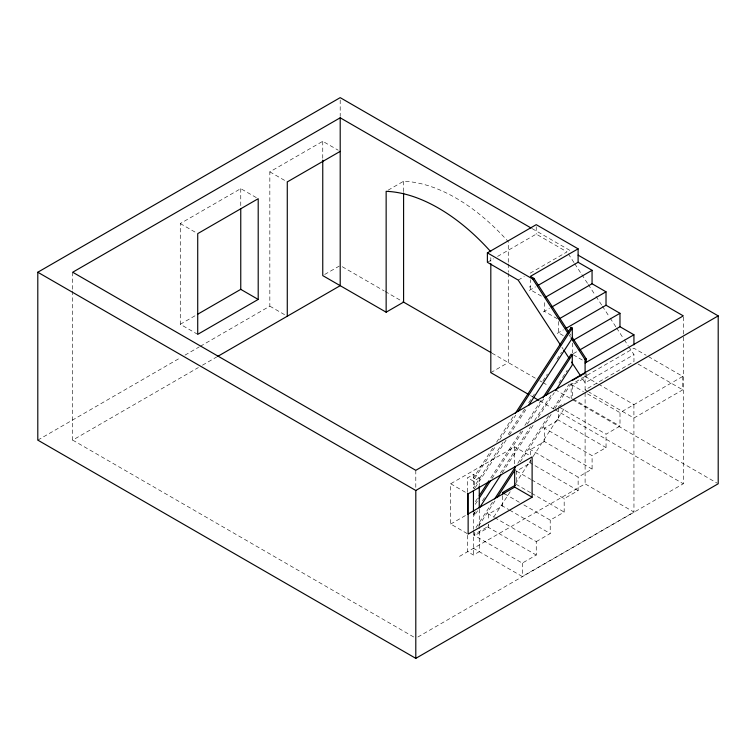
<?xml version="1.0" encoding="UTF-8"?>
<svg xmlns="http://www.w3.org/2000/svg" width="756" height="756" viewBox="0 0 756 756"><rect width="100%" height="100%" fill="white"/><g stroke="black" fill="none" stroke-linecap="round" stroke-linejoin="round"><path stroke-width="0.57" stroke-dasharray="3.78 2.83" d="M492.732 448.128L473.454 477.82L474.617 478.491L474.617 488.556L473.454 487.885L503.023 442.364M496.597 442.194L513.948 415.469M474.617 478.491L495.832 445.832M499.688 439.897L515.753 415.157M508.164 434.454L524.872 408.722M528.727 402.787L535.153 392.893M542.874 381.015L547.372 374.088M557.011 359.242L561.51 352.315M475.259 487.573L506.114 440.068M509.327 435.125L526.034 409.393M475.382 501.625L477.953 497.675M490.805 477.886L521.007 431.383M524.862 425.448L541.57 399.726M475.24 504.318L478.453 499.366M491.948 478.586L523.445 430.098M527.301 424.154L544.651 397.439M475.382 511.699L473.426 514.704L474.598 515.375L477.811 510.432M482.451 500.822L485.021 496.862M500.444 473.114L530.646 426.62M534.501 420.676L551.852 393.97M558.92 383.084L567.274 370.223M502.23 472.821L534.369 423.341M538.225 417.406L554.299 392.666M476.025 527.575L492.732 501.852M517.803 463.258L548.658 415.753M553.156 408.826L569.221 384.086M478.472 526.27L496.475 498.563M520.251 461.944L551.748 413.456M554.961 408.514L572.311 381.789M494.66 517.595L536.259 541.608L536.259 555.036L522.302 563.097L473.454 534.898L487.412 526.837L488.678 524.881M493.753 517.066L510.253 491.674M515.327 483.859L530.551 460.423M533.084 456.511L565.441 406.7M197.722 334.35L180.278 324.277L180.278 223.559L240.758 188.641L258.202 198.705M200.331 346.286L269.835 306.152L269.835 171.848L322.755 141.296L338.263 150.246M388.083 190.2L403.591 181.251A174.768 100.898 60 0 1 508.268 241.684L508.268 262.805M180.278 324.277L196.409 314.969M37.8 440.115L180.901 357.493M184.993 355.131L199.3 346.872M324.693 274.475L339.227 266.084M72.689 291.022L72.689 440.115L198.384 367.548M202.466 365.186L216.774 356.926M487.384 262.313L493.488 258.788M497.561 256.435L536.231 234.105L567.028 251.89L528.359 274.22M518.181 280.089L524.286 276.564M529.257 287.11L530.419 286.439M529.257 290.465L535.494 286.864M543.214 311.954L549.451 308.353M557.172 333.443L563.4 329.843M490.814 372.632L508.268 362.559L508.268 273.37M573.303 353.676L577.357 351.332M586.269 373.738L586.269 377.093L572.311 385.154L572.311 398.582L571.149 397.911L571.149 384.473L633.934 348.214L646.134 355.263M628.812 346.73L633.963 354.63L585.106 382.829L581.251 376.904M558.363 406.633L564.345 403.184M467.17 533.566L450.689 524.05L450.689 483.764L514.666 446.824L530.173 455.783M467.643 491.882L467.643 477.82L473.454 474.456L479.266 477.82L479.266 484.785M479.266 477.82L473.454 481.175L467.643 477.82M530.693 492.732L516.49 484.53L516.49 471.101L530.447 463.041L530.447 459.686M559.374 407.219L606.047 434.171L620.005 426.11L620.005 412.681L682.753 376.403L647.155 355.849M682.753 376.403L682.753 389.831L633.906 418.03L589.094 392.166M450.689 524.05L465.923 515.261M543.243 427.452L592.09 455.66L606.047 447.599L606.047 434.171M529.285 448.941L578.132 477.14L592.09 469.089L592.09 455.66M459.497 556.378L585.106 483.859L633.963 512.067L522.302 576.526L473.454 548.327M531.704 479.89L564.174 498.629L578.132 490.578L578.132 477.14M467.643 535.267L467.643 551.682L473.454 555.036L479.266 551.682L479.266 526.63M523.842 504.895L550.217 520.119L564.174 512.067L564.174 498.629M536.259 541.608L550.217 533.547L550.217 520.119M417.841 637.024L683.311 483.764L683.311 337.015M532.177 228.633L570.978 251.03M541.381 296.125L530.419 289.794L530.419 279.72M638.026 364.005L682.753 389.831M557.333 318.767L544.377 311.283L544.377 300.085M563.314 335.645L558.334 332.772L558.334 319.334M269.835 171.848L287.28 181.922M573.284 354.829L585.248 361.737M585.078 376.412L597.429 383.538M598.45 384.124L633.963 404.621M588.092 391.589L585.106 389.86L633.963 361.661L633.963 354.63M571.149 384.473L583.471 391.589M587.535 393.933L620.005 412.681M573.332 399.168L620.005 426.11M342.241 266.707L384.161 290.909M385.182 291.495L402.57 301.531M492.005 353.165L535.777 378.444M539.86 380.797L541.891 381.969M542.912 382.564L548.005 385.503M555.14 389.623L571.451 399.036M572.472 399.622L717.179 483.169M530.542 395.558L532.574 396.739M539.708 400.85L553.959 409.081M554.98 409.676L683.311 483.764M557.191 419.4L606.047 447.599M180.278 223.559L196.758 233.065M543.243 440.88L592.09 469.089M269.835 306.152L287.28 316.225M529.285 462.37L578.132 490.578M516.49 471.101L530.693 479.304M531.704 493.318L564.174 512.067M504.564 493.762L519.778 502.551M501.37 505.348L508.618 509.535M509.629 510.12L550.217 533.547M450.689 483.764L466.197 492.714M487.412 513.409L493.649 517.01M487.412 526.837L536.259 555.036M72.689 440.115L415.8 638.206M568.323 253.865L574.106 262.757M574.758 263.74L581.194 273.625M581.837 274.608L587.629 283.5M588.272 284.492L595.35 295.36M595.993 296.343L601.785 305.235M602.428 306.227L609.506 317.085M610.149 318.078L615.942 326.97M616.584 327.953L623.662 338.82M624.305 339.813L628.17 345.738M561.944 347.269L563.229 349.244M569.646 333.405L570.922 335.371M569.126 335.059L570.402 337.025M683.311 317.057L683.311 335.844M633.906 404.602L633.963 512.067M585.106 373.058L585.106 483.859M572.292 343.063L572.292 353.137M558.363 407.758L558.363 420.071L544.405 428.123L544.405 441.551L530.447 449.612L530.447 455.206M536.231 226.762L536.231 234.105M522.302 563.097L522.302 576.526M514.666 446.824L514.666 465.242M508.268 263.986L508.268 272.198M502.532 495.945L502.532 506.019L488.574 514.08L488.574 519.674M490.814 257.626L490.814 262.323M488.574 524.154L488.574 527.508L474.617 535.569L474.617 532.205M479.266 509.194L479.266 525.467M474.598 512.02L474.598 515.375M473.454 474.456L473.454 488.206M473.454 512.833L473.454 529.285M473.454 530.419L473.454 555.036M415.8 470.326L415.8 489.113M403.591 181.251L403.591 191.816M340.2 100L340.2 116.433M322.755 141.296L322.755 160.149M240.758 188.641L240.758 207.38M72.689 272.236L72.689 289.85"/><path stroke-width="1.13" d="M515.233 413.494L571.149 327.395L572.311 328.076L572.311 338.14L528.605 405.433M518.323 411.198L572.311 328.076M479.238 495.69L488.877 480.854M542.855 397.75L571.13 354.214L572.292 354.885L572.292 364.959L555.584 390.691M479.096 498.374L490.663 480.561M545.936 395.464L572.292 354.885M479.739 507.456L500.945 474.806M494.66 498.884L515.233 467.217M497.117 497.571L515.11 469.863M37.8 272.236L340.2 97.647L718.2 315.885L718.2 483.764L415.8 658.353L37.8 440.115L37.8 272.236L415.8 490.474L718.2 315.885M531.156 228.038L340.2 117.794L72.689 272.236L415.8 470.326L683.311 315.885L578.132 255.159M340.2 151.37L287.28 181.922L287.28 316.225M197.41 314.392L240.758 289.359L258.202 299.433L258.202 198.705L197.722 233.623L197.722 334.35L258.202 299.433M217.794 356.341L340.2 285.673L340.2 117.794M560.659 345.294L518.181 280.089L487.384 262.313L487.384 252.863L536.231 224.655L578.104 248.828L578.104 262.266L537.516 285.692M322.755 160.149L322.755 275.6L386.146 312.19L403.591 302.126L490.984 352.579M578.104 248.828L530.419 276.365L533.906 278.378L569.013 332.423M487.384 252.863L532.744 279.049L533.906 278.378M545.388 297.269L592.061 270.317L592.061 283.746L551.474 307.182M559.345 318.758L606.019 291.807L606.019 305.235L565.431 328.671M573.303 340.238L619.977 313.296L619.977 326.724L579.389 350.16M572.15 380.542L585.106 373.058L585.078 359.629L586.24 358.958L572.207 337.337M585.078 362.984L633.934 334.785L633.934 344.859M502.532 494.83L502.532 492.591L515.488 485.106M467.955 514.08L514.666 487.119L532.111 497.193L532.111 456.898L468.134 493.829L468.134 534.123L532.111 497.193M578.104 262.266L592.061 270.317M592.061 283.746L606.019 291.807M606.019 305.235L619.977 313.296M619.977 326.724L633.934 334.785M528.501 394.386L490.814 372.632L490.814 263.494M533.594 397.325L538.688 400.264M502.532 492.591L504.564 493.762M563.872 350.236L569.022 358.136M571.593 362.086L580.608 375.912M532.744 279.049L567.85 333.094M571.035 338.008L585.078 359.629M586.24 358.958L586.24 362.313M571.149 327.395L571.149 329.635M514.666 466.395L514.666 487.119M479.266 485.947L479.266 508.032M473.454 490.55L473.454 511.661M467.643 493.054L467.643 514.165M415.8 490.474L415.8 658.353M403.591 192.988L403.591 302.126M386.146 312.19L386.146 191.325A174.768 100.898 60 0 1 490.814 251.757M240.758 208.552L240.758 289.359"/></g></svg>
